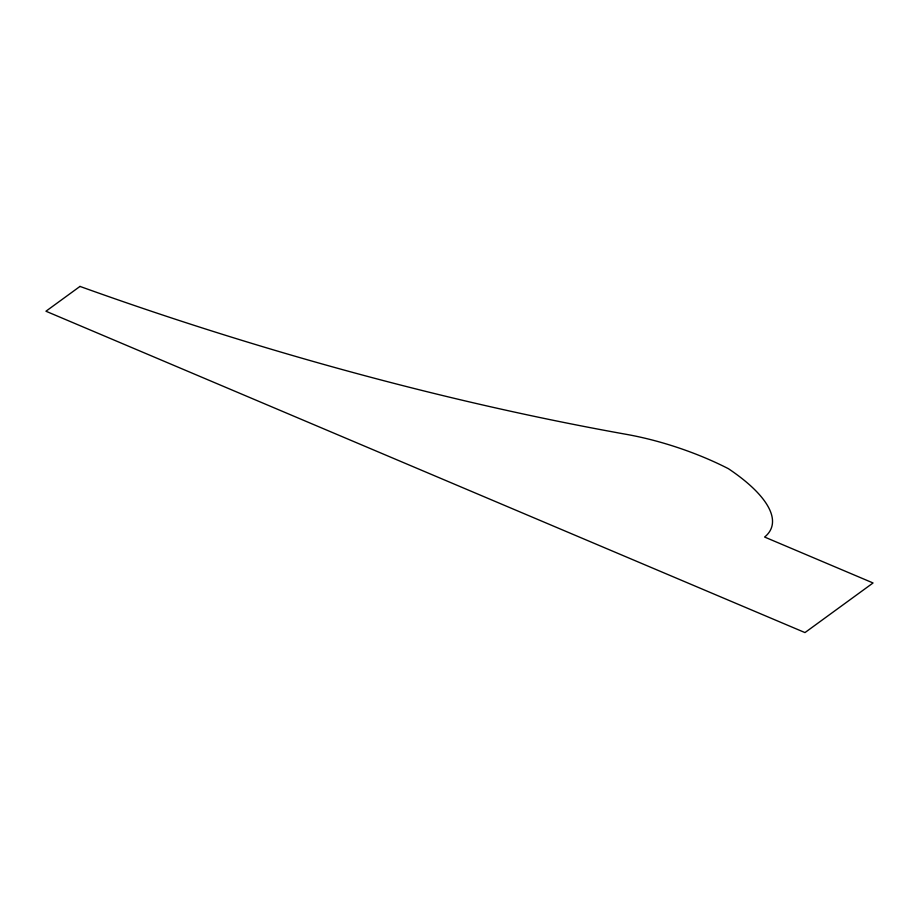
<?xml version="1.0" encoding="UTF-8"?>
<svg xmlns="http://www.w3.org/2000/svg" width="919" height="919" viewBox="0 0 919 919"><rect width="100%" height="100%" fill="white"/><g stroke="black" fill="none" stroke-linecap="round" stroke-linejoin="round"><path stroke-width="1.38" d="M79.987 286.418L45.95 311.231L804.975 632.582L873.05 582.968L764.619 537.052A163.49 54.577 18.4 0 0 728.434 468.713A131.095 43.756 18.4 0 0 627.08 434.48A1200.536 400.741 18.4 0 1 79.987 286.418"/></g></svg>
